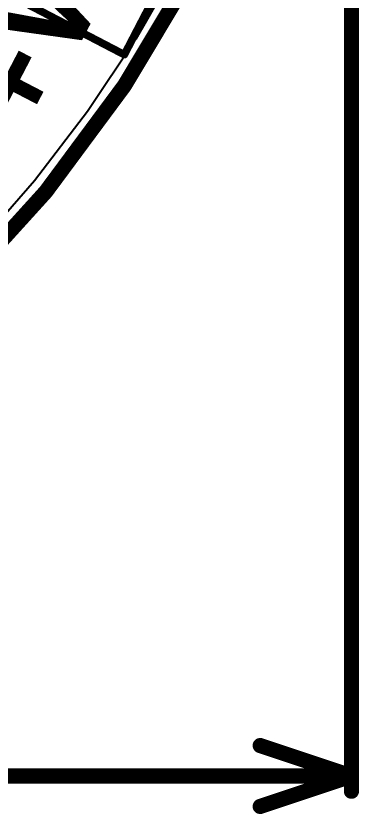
# Model space of a CAD drawing. Header units: inches. Extents: x -8 to 386, y -12 to 64.
# Drawn here: x 31.93 to 37.66, y -11.3 to 2.02 of the extents above; entities that cross this region are included whole.
import ezdxf

# ---------------------------------------------------------------- set-up
doc = ezdxf.new("R2010")
doc.units = ezdxf.units.IN
for name, color, linetype in [('Board_outline', 216, 'Continuous'), ('Bottom Layer', 5, 'Continuous'), ('Bottom Overlay', 54, 'Continuous'), ('Dimension', 6, 'Continuous'), ('Top Layer', 1, 'Continuous'), ('Top Overlay', 2, 'Continuous')]:
    doc.layers.add(name, color=color, linetype=linetype)
doc.styles.add('Arial_Bold', font='', dxfattribs={"height": 0.2})
doc.styles.get('Arial_Bold').set_extended_font_data('Arial', bold=True)

msp = doc.modelspace()

# ---------------------------------------------------------------- linework, layer by layer
at = {"layer": 'Board_outline', "const_width": 0.254}
msp.add_lwpolyline([(37.537, 13.36, 1), (-7.463, 13.36, 1)], format="xyb", close=True, dxfattribs=at)
at = {"layer": 'Bottom Layer'}
for p, q in [((34.662, 2.896), (33.934, 1.635)), ((33.934, 1.635), (33.125, 0.424)), ((33.125, 0.424), (32.239, -0.731)), ((32.239, -0.731), (31.278, -1.826))]:
    msp.add_line(p, q, dxfattribs=at)
at = {"layer": 'Dimension', "const_width": 0.254}
for points in [[(37.537, -10.922), (37.537, 12.979)], [(36.013, -10.16), (37.537, -10.668)], [(21.893, -10.668), (37.537, -10.668)], [(36.013, -11.176), (37.537, -10.668)]]:
    msp.add_lwpolyline(points, dxfattribs=at)
at = {"layer": 'Dimension', "const_width": 0.127}
for points in [[(35.949, -10.16, 1), (36.076, -10.16, 1)], [(37.473, -10.668, 1), (37.6, -10.668, 1)], [(37.473, -10.668, 1), (37.6, -10.668, 1)], [(37.473, -10.668, 1), (37.6, -10.668, 1)], [(37.473, -10.922, 1), (37.6, -10.922, 1)], [(35.949, -11.176, 1), (36.076, -11.176, 1)]]:
    msp.add_lwpolyline(points, format="xyb", close=True, dxfattribs=at)
at = {"layer": 'Top Layer'}
for p, q in [((34.662, 2.896), (33.934, 1.635)), ((33.934, 1.635), (33.125, 0.424)), ((33.125, 0.424), (32.239, -0.731)), ((32.239, -0.731), (31.278, -1.826))]:
    msp.add_line(p, q, dxfattribs=at)
at = {"layer": 'Top Overlay', "const_width": 0.127}
for points in [[(33.742, 1.374), (35.83, 5.384)], [(31.714, 2.43), (33.742, 1.374)]]:
    msp.add_lwpolyline(points, dxfattribs=at)
at = {"layer": 'Top Overlay', "const_width": 0.0635}
msp.add_lwpolyline([(33.71, 1.374, 1), (33.774, 1.374, 1)], format="xyb", close=True, dxfattribs=at)
msp.add_lwpolyline([(33.71, 1.374, 1), (33.774, 1.374, 1)], format="xyb", close=True, dxfattribs=at)

# ---------------------------------------------------------------- texts
at = {"layer": 'Bottom Overlay', "style": 'Arial_Bold'}
msp.add_text('+VE', height=1.524, rotation=62.5, dxfattribs=at).set_placement((32.204, 0.019))

doc.saveas('drawing.dxf')
